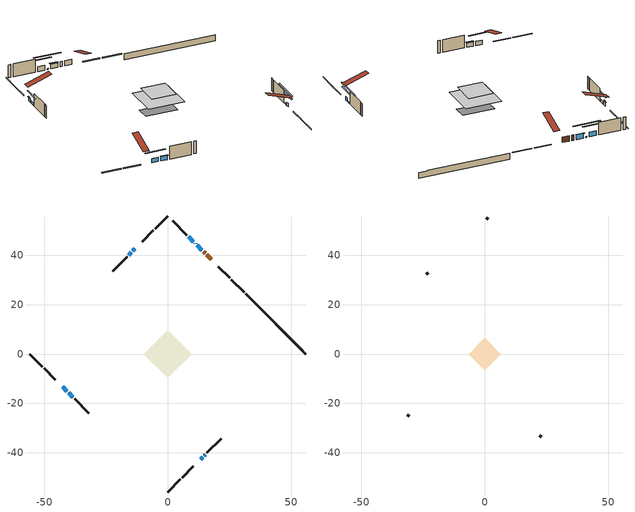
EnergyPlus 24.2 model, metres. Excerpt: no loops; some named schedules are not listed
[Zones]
conditioned space
 floor adiabatic (AdiabaticFloorConstruction): -9.63,0 0,9.63 9.63,0 0,-9.63 z3.21
 floor foundation (Slab1 construction): -6.09,2.46 -2.46,6.09 6.09,-2.46 2.46,-6.09 z-1.52
 wall outside (RimJoist1 construction): 0,-55.93 5.13,-50.79 / -55.93,0 -50.79,-5.13 / 0,55.93 -5.13,50.79 / 30.91,25.01 25.78,30.14 z0.77:1.07
 wall outside (RimJoist2 construction): 5.79,-50.14 10.36,-45.57 / -50.14,-5.79 -45.57,-10.36 / -5.79,50.14 -10.36,45.57 / 25.12,30.8 20.56,35.37 z0.77:1.07
 wall outside (AdiabaticWallConstruction 1): 17.56,38.37 15.75,40.17 / 15.1,40.83 14.49,41.43 z0.77:2.8
 wall outside (AdiabaticWallConstruction): 13.84,42.09 11.9,44.03 / 10.39,45.53 8.45,47.47 z0.77:2.55; 13.36,-42.57 14.11,-41.81 / -13.36,42.57 -14.11,41.81 z0.77:2.15; -42.57,-13.36 -40.83,-15.09 / -40.18,-15.75 -38.44,-17.48 z0.77:2.36; 11.25,44.68 11.04,44.88 / 14.77,-41.16 15.16,-40.76 z0.77:1.13; -14.77,41.16 -15.84,40.09 z0.77:1.75
 wall outside (Wall1 construction): 15.82,-40.11 21.62,-34.3 / -37.79,-18.14 -31.98,-23.94 / -16.49,39.43 -22.3,33.63 / 7.8,48.13 1.99,53.93 z0.77:5.65
 wall foundation (FoundationWall1 construction): 31.57,24.35,-1.52 31.57,24.35,0.77 53.49,2.44,0.77 53.49,2.44,0.68 55.93,0,0.68 55.93,0,-1.52
 window (WindowConstruction): 13.84,42.09 11.9,44.03 z0.77:2.55
 window (WindowConstruction 5): 13.36,-42.57 14.11,-41.81 z0.77:2.15
 window (WindowConstruction 6): -42.57,-13.36 -40.83,-15.09 z0.77:2.36
 window (WindowConstruction 7): 11.24,44.68 11.05,44.88 z0.77:1.13
 window (WindowConstruction 8): 14.77,-41.16 15.16,-40.76 z0.77:1.13
 window (WindowConstruction 1): -13.36,42.57 -14.11,41.81 z0.77:2.15
 window (WindowConstruction 2): -40.18,-15.75 -38.44,-17.48 z0.77:2.36
 window (WindowConstruction 3): 10.39,45.54 8.46,47.47 z0.77:2.55
 window (WindowConstruction 4): -14.77,41.16 -15.84,40.09 z0.77:1.75
 door (Door): 17.55,38.37 15.75,40.17 z0.77:2.8
 door (Door 1): 15.1,40.83 14.49,41.43 z0.77:2.8
 ceiling adiabatic (AdiabaticFloorConstruction): 0,-9.63 9.63,0 0,9.63 -9.63,0 z3.21
attic - vented
 floor to conditioned space (Floor1 construction Reversed): -6.59,0 0,6.59 6.59,0 0,-6.59 z5.65
 wall outside (Wall3 construction): 22.28,-33.65 22.96,-32.97 / -31.33,-24.6 -30.65,-25.28 / -22.95,32.97 -23.63,32.29 / 1.34,54.59 0.66,55.27 z0.77:5.65
 roof outside (Roof1 construction): 12.7,-43.22,5.65 6.29,-36.81,8.67 4.6,-38.5,8.67 11.01,-44.91,5.65; -43.22,-12.7,5.65 -36.81,-6.29,8.67 -38.5,-4.6,8.67 -44.91,-11.01,5.65; -12.7,43.22,5.65 -6.29,36.81,8.67 -4.6,38.5,8.67 -11.01,44.91,5.65; 18.21,37.71,5.65 11.8,31.3,8.67 13.49,29.61,8.67 19.9,36.02,5.65
shading: 11.76,44.17 13.98,41.95 14.27,42.24 12.05,44.46 z2.75; 15.98,-39.95 11.49,-44.43 11.78,-44.72 16.27,-40.24 z4.79; -38.97,-16.96 -44.43,-11.49 -44.72,-11.78 -39.26,-17.25 z5; 7.45,48.47 14.84,41.09 15.13,41.38 7.75,48.76 z6.21; 18.75,-37.17 11.18,-44.75 11.47,-45.04 19.05,-37.46 z6.21; -14.26,41.67 -13.22,42.71 -13.51,43 -14.55,41.96 z2.35; -38.3,-17.62 -40.32,-15.61 -40.61,-15.9 -38.59,-17.91 z2.56; 6.59,49.34 12.26,43.67 12.55,43.96 6.88,49.63 z5.19; -17.7,38.22 -12.9,43.02 -13.19,43.31 -17.99,38.52 z4.39
[Building]
Building 1: Terrain=Suburbs
[Site:Location]
Montreal Intl AP_QC: Latitude {deg}=45.47; Longitude {deg}=-73.74; Time Zone {hr}=-5; Elevation {m}=36; Keep Site Location Information=Yes
[Site:GroundTemperature:Shallow]
2.07863, -0.316383, -0.508184, 0.628371, 5.19101, 9.73239, 13.6695, 16.1636, 16.3755, 14.347, 10.5102, 6.10817
[Site:WaterMainsTemperature]
Calculation Method=Schedule; Temperature Schedule=mains temperature schedule
[Material] Roughness=Rough; Thermal Absorptance=0.9
Name | Thickness {m} | Conductivity {W/m-K} | Density {kg/m3} | Specific Heat {J/kg-K} | Solar Absorptance | Visible Absorptance
asphalt or fiberglass shingles | 0.00635 | 0.162714 | 1121.4 | 1465.45 | 0.84 | 0.84
ceiling loosefill ins | 0.169333 | 0.0480833 | 16.02 | 1046.75 | 0.7 | 0.7
ceiling stud and cavity | 0.1397 | 0.0868022 | 65.682 | 1177.47 | 0.7 | 0.7
concrete 4.0 in. | 0.1016 | 1.803125 | 2242.8 | 837.4 | 0.7 | 0.7
concrete 8.0 in. | 0.2032 | 1.803125 | 2242.8 | 837.4 | 0.7 | 0.7
door material | 0.04445 | 0.053851 | 512.64 | 1214.23 | 0.7 | 0.7
door material 1 | 0.04445 | 0.20624 | 512.64 | 1214.23 | 0.7 | 0.7
exterior vertical ins | 0.0366079 | 0.029427 | 32.04 | 1214.23 | 0.7 | 0.7
floor covering | 0.0127 | 0.0433444 | 54.468 | 1339.84 | 0.6 | 0.6
floor rigid ins; wall rigid ins 1 | 0.512978 | 0.029427 | 32.04 | 1214.23 | 0.7 | 0.7
floor stud and cavity | 0.1397 | 1.75129 | 37.0049 | 1207.88 | 0.7 | 0.7
furniture material conditioned space 1 | 0.1524 | 0.115458 | 640.8 | 1214.23 | 0.6 | 0.6
gypsum board | 0.0127 | 0.160291 | 801 | 837.4 | 0.6 | 0.6
gypsum board 1 | 0.0127 | 0.160291 | 801 | 837.4 | 0.7 | 0.7
osb sheathing 0.5 in. | 0.0127 | 0.115458 | 512.64 | 1214.23 | 0.7 | 0.7
osb sheathing 0.75 in. | 0.01905 | 0.115458 | 512.64 | 1214.23 | 0.7 | 0.7
osb sheathing 2.0 in. | 0.0508 | 0.115458 | 512.64 | 1214.23 | 0.7 | 0.7
rim joist stud and cavity | 0.0508 | 0.0451784 | 125.044 | 1163.47 | 0.6 | 0.6
rim joist stud and cavity 1 | 0.0508 | 0.029095 | 125.044 | 1163.47 | 0.6 | 0.6
wall rigid ins | 0.051816 | 0.029427 | 32.04 | 1214.23 | 0.7 | 0.7
wall stud and cavity | 0.1397 | 0.220388 | 139.0536 | 1170.24 | 0.7 | 0.7
wall stud and cavity 1 | 0.0889 | 6.9971 | 50.32683 | 1063.81 | 0.6 | 0.6
wall stud and cavity 2 | 0.0889 | 0.380278 | 52.3479 | 1209.89 | 0.7 | 0.7
wall stud and cavity 3 | 0.0889 | 0.391764 | 83.0341 | 1211.67 | 0.7 | 0.7
wood siding | 0.0254 | 0.102417 | 544.68 | 1172.36 | 0.4 | 0.4
wood siding 1 | 0.00254 | 0.102417 | 544.68 | 1172.36 | 0.4 | 0.4
wood siding 2; wood siding 3; wood siding 4 | 0.0254 | 0.102417 | 544.68 | 1172.36 | 0.7 | 0.7
[WindowMaterial:SimpleGlazingSystem]
Name | U-Factor {W/m2-K} | Solar Heat Gain Coefficient
WindowMaterial | 6.535378 | 0.8
WindowMaterial 1 | 6.59159 | 0.79
WindowMaterial 2 | 6.55752 | 0.79
WindowMaterial 3 | 6.688684 | 0.76
WindowMaterial 4 | 7.33143 | 0.59
[Construction]
AdiabaticFloorConstruction: floor stud and cavity, floor rigid ins, osb sheathing 0.75 in., floor covering
AdiabaticWallConstruction: wood siding 3, wall rigid ins 1, wall stud and cavity 2, gypsum board
AdiabaticWallConstruction 1: wood siding 4, wall rigid ins 1, wall stud and cavity 2, gypsum board
Door: door material
Door 1: door material 1
Floor1 construction Reversed: gypsum board, ceiling stud and cavity, ceiling loosefill ins
FoundationWall1 construction: concrete 8.0 in., gypsum board 1
furniture construction conditioned space 1: furniture material conditioned space 1
PartitionWallConstruction: gypsum board, wall stud and cavity 3, gypsum board
RimJoist1 construction: wood siding 2, osb sheathing 2.0 in., rim joist stud and cavity
RimJoist2 construction: wood siding 2, osb sheathing 2.0 in., rim joist stud and cavity 1
Roof1 construction: asphalt or fiberglass shingles
Slab1 construction: concrete 4.0 in.
Wall1 construction: wood siding, wall rigid ins, osb sheathing 0.5 in., wall stud and cavity, gypsum board
Wall3 construction: wood siding 1, wall stud and cavity 1
WindowConstruction; WindowConstruction 3: WindowMaterial
WindowConstruction 1; WindowConstruction 5: WindowMaterial 1
WindowConstruction 2; WindowConstruction 6: WindowMaterial 2
WindowConstruction 4: WindowMaterial 3
WindowConstruction 7; WindowConstruction 8: WindowMaterial 4
[Zone] Multiplier=1; Part of Total Floor Area=Yes
Name | Volume {m3}
attic - vented | 42.5699
conditioned space | 618.7
[Space]
Name | Zone | Volume {m3}
attic - vented 1 | attic - vented | 42.5699
conditioned space 1 | conditioned space | 618.7
[ZoneInfiltration:EffectiveLeakageArea]
infil attic - vented 1: Zone or Space=attic - vented 1; Schedule=Always On Discrete; Effective Air Leakage Area {cm2}=3469.2; Stack Coefficient=0.00054938; Wind Coefficient=1.58364e-05
[ZoneMixing]
whole house fan mix: Zone or Space=attic - vented; Schedule=Always On Continuous; Design Flow Rate Calculation Method=Flow/Zone; Design Flow Rate {m3/s}=0; Source Zone or Space=conditioned space
[SurfaceProperty:ExposedFoundationPerimeter]
Slab1: Exposed Perimeter Calculation Method=TotalExposedPerimeter; Total Exposed Perimeter {m}=34.443
[InternalMass] Zone or ZoneList=conditioned space; Space or SpaceList=conditioned space 1
Name | Construction | Surface Area {m2}
furniture mass conditioned space 1 | furniture construction conditioned space 1 | 99.0042
partition wall mass | PartitionWallConstruction | 247.51
[Lights]
interior lighting: Zone or ZoneList or Space or SpaceList=conditioned space 1; Schedule=interior lighting schedule; Design Level Calculation Method=LightingLevel; Lighting Level {W}=343.2; Return Air Fraction=0; Fraction Radiant=0.6; Fraction Visible=0.2; Fraction Replaceable=1
[People]
occupants: Zone or ZoneList or Space or SpaceList=conditioned space 1; Number of People Schedule=occupants schedule; Number of People Calculation Method=People; Number of People=3; Fraction Radiant=0.314171; Sensible Heat Fraction=0.56303; Activity Level Schedule=occupants activity schedule; Carbon Dioxide Generation Rate {m3/s-W}=0; Enable ASHRAE 55 Comfort Warnings=No; Mean Radiant Temperature Calculation Type=EnclosureAveraged
[ElectricEquipment] Zone or ZoneList or Space or SpaceList=conditioned space 1; Design Level Calculation Method=EquipmentLevel
Name | Schedule | Design Level {W} | Fraction Latent | Fraction Radiant | Fraction Lost
clothes dryer | clothes dryer schedule | 140.772 | 0.015 | 0.081 | 0.85
clothes washer | clothes washer schedule | 32.1985 | 0.03 | 0.162 | 0.7
cooking range | cooking range schedule | 215.147 | 0.08 | 0.432 | 0.2
dishwasher | dishwasher schedule | 66.8632 | 0.3 | 0.18 | 0.4
fridge | fridge schedule | 72.9452 | 0 | 0.6 | 0
mech vent house fan | mech vent house fan schedule | 0 | 0 | 0 | 1
mech vent house fan cfis | mech vent house fan cfis schedule | 0 | 0 | 0 | 0
misc plug loads | misc plug loads schedule | 494.7 | 0.045 | 0.513 | 0.1
whole house fan | Always On Discrete | 0 | 0 | 0 | 1
[OtherEquipment] Zone or ZoneList or Space or SpaceList=conditioned space 1; Design Level Calculation Method=EquipmentLevel
Name | Fuel Type | Schedule | Design Level {W} | Fraction Latent | Fraction Radiant | Fraction Lost
clothes dryer 1 | Electricity | clothes dryer schedule | 0 | 0.015 | 0.081 | 0.85
cooking range 1 | Electricity | cooking range schedule | 0 | 0.08 | 0.432 | 0.2
general water use latent | None | general water use schedule | 62.594 | 1 | 0 | 0
general water use sensible | None | general water use schedule | -61.6891 | 0 | 0.6 | 0
mech vent house fan latent load | None | Always On Discrete | 0 | 1 | 0 | 0
mech vent house fan sensible load | None | Always On Discrete | 0 | 0 | 0 | 0
water heater energy adjustment1 | Electricity | Always On Discrete | 0.01 | 0 | 0 | 1
[ZoneInfiltration:DesignFlowRate] Zone or ZoneList or Space or SpaceList=conditioned space 1; Schedule=Always On Discrete; Design Flow Rate Calculation Method=Flow/Zone; Design Flow Rate {m3/s}=0
infil flow; natural vent flow; whole house fan flow
[ZoneControl:Thermostat]
conditioned space Thermostat: Zone or ZoneList=conditioned space; Control Type Schedule=conditioned space Thermostat Schedule; Control 1=conditioned space temperature setpoint; Temperature Difference Between Cutout And Setpoint {deltaC}=0
[ZoneHVAC:Baseboard:Convective:Electric]
electric baseboard: Availability Schedule=Always On Discrete; Heating Design Capacity {W}=17388.2; Efficiency=1
[AirLoopHVAC:UnitarySystem]
unit heater unitary system: Control Type=Load; Controlling Zone or Thermostat Location=conditioned space; Dehumidification Control Type=None; Availability Schedule=Always On Discrete; Supply Fan=unit heater supply fan; Fan Placement=BlowThrough; Supply Air Fan Operating Mode Schedule=unit heater auto fan schedule; Heating Coil=unit heater htg coil; DX Heating Coil Sizing Ratio=1; Use DOAS DX Cooling Coil=No; Minimum Supply Air Temperature {C}=2; Latent Load Control=SensibleOnlyLoadControl; Cooling Supply Air Flow Rate Method=None; Heating Supply Air Flow Rate Method=SupplyAirFlowRate; Heating Supply Air Flow Rate {m3/s}=0.00141584; No Load Supply Air Flow Rate Method=SupplyAirFlowRate; No Load Supply Air Flow Rate {m3/s}=0; No Load Supply Air Flow Rate Control Set To Low Speed=Yes; Maximum Supply Air Temperature {C}=48.8889; Maximum Outdoor Dry-Bulb Temperature for Supplemental Heater Operation {C}=21; Ancillary On-Cycle Electric Power {W}=0; Ancillary Off-Cycle Electric Power {W}=0
[Fan:SystemModel]
unit heater supply fan: Availability Schedule=Always On Discrete; Design Maximum Air Flow Rate {m3/s}=0.00141584; Speed Control Method=Discrete; Electric Power Minimum Flow Rate Fraction=0.2; Design Pressure Rise {Pa}=500; Motor Efficiency=1; Motor In Air Stream Fraction=1; Design Electric Power Consumption {W}=Autosize; Design Power Sizing Method=PowerPerFlow; Electric Power Per Unit Flow Rate {W/(m3/s)}=1e-06; Electric Power Per Unit Flow Rate Per Unit Pressure {W/((m3/s)-Pa)}=1.66667; Fan Total Efficiency=0.7; Motor Loss Radiative Fraction=0; Number of Speeds=1; Speed Flow Fraction 1=1; Speed Electric Power Fraction 1=1
[Coil:Heating:Fuel]
unit heater htg coil: Availability Schedule=Always On Discrete; Fuel Type=OtherFuel1; Burner Efficiency=0.3; Nominal Capacity {W}=0.293071; On Cycle Parasitic Electric Load {W}=0; Off Cycle Parasitic Fuel Load {W}=0
[Zone equipment]
conditioned space: electric baseboard, unit heater unitary system
[Foundation:Kiva]
Foundation Kiva 1: Initial Indoor Air Temperature {C}=21; Wall Height Above Grade {m}=0.769986; Wall Depth Below Slab {m}=0.2032; Custom Block Material Name 1=exterior vertical ins; Custom Block Depth 1 {m}=2.28999; Custom Block X Position 1 {m}=0.2159; Custom Block Z Position 1 {m}=0
[Foundation:Kiva:Settings]
Soil Conductivity {W/m-K}=0.849921; Soil Density {kg/m3}=1842.3; Soil Specific Heat {J/kg-K}=418.7; Ground Solar Absorptivity=0.9; Ground Thermal Absorptivity=0.9; Ground Surface Roughness {m}=0.03; Far-Field Width {m}=40; Deep-Ground Boundary Condition=ZeroFlux; Deep-Ground Depth {m}=40; Minimum Cell Dimension {m}=0.2; Maximum Cell Growth Coefficient=3; Simulation Timestep=Timestep
[Exterior:Lights]
exterior lighting: Schedule=exterior lighting schedule; Design Level {W}=75.6
[EnergyManagementSystem:GlobalVariable]
infil_program_Qfan
infil_program_Qinf
natural_vent_program_Qnv
natural_vent_program_Qwhf
[EnergyManagementSystem:Sensor]
Name | Output:Variable or Output:Meter Index Key | Output:Variable or Output:Meter
airflow_gain | infil flow | Infiltration Sensible Heat Gain Energy
airflow_gain_1 | natural vent flow | Infiltration Sensible Heat Gain Energy
airflow_gain_2 | whole house fan flow | Infiltration Sensible Heat Gain Energy
airflow_loss | infil flow | Infiltration Sensible Heat Loss Energy
airflow_loss_1 | natural vent flow | Infiltration Sensible Heat Loss Energy
airflow_loss_2 | whole house fan flow | Infiltration Sensible Heat Loss Energy
clg_load_cond |  | Cooling:EnergyTransfer:Zone:CONDITIONED SPACE
clg_sp_s; clg_sp_s_1 | cooling setpoint | Schedule Value
clothes_dryer_exhaust_0_sch_s | clothes dryer exhaust 0 schedule | Schedule Value
conditioned_space_clg_unmet_s | conditioned space | Zone Cooling Setpoint Not Met Time
conditioned_space_htg_unmet_s | conditioned space | Zone Heating Setpoint Not Met Time
cool_season | cooling season schedule | Schedule Value
fridge_tin_s | conditioned space | Zone Mean Air Temperature
htg_load_cond |  | Heating:EnergyTransfer:Zone:CONDITIONED SPACE
htg_sp_s; htg_sp_s_1 | heating setpoint | Schedule Value
ig_ee_conv | clothes dryer | Electric Equipment Convective Heating Energy
ig_ee_conv_2 | cooking range | Electric Equipment Convective Heating Energy
ig_ee_conv_4 | fridge | Electric Equipment Convective Heating Energy
ig_ee_conv_5 | misc plug loads | Electric Equipment Convective Heating Energy
ig_ee_conv_6 | whole house fan | Electric Equipment Convective Heating Energy
ig_ee_rad | clothes dryer | Electric Equipment Radiant Heating Energy
ig_ee_rad_2 | cooking range | Electric Equipment Radiant Heating Energy
ig_ee_rad_4 | fridge | Electric Equipment Radiant Heating Energy
ig_ee_rad_5 | misc plug loads | Electric Equipment Radiant Heating Energy
ig_ee_rad_6 | whole house fan | Electric Equipment Radiant Heating Energy
ig_lgt_conv | interior lighting | Lights Convective Heating Energy
ig_lgt_rad | interior lighting | Lights Radiant Heating Energy
ig_lgt_vis | interior lighting | Lights Visible Radiation Heating Energy
ig_oe_conv | clothes dryer 1 | Other Equipment Convective Heating Energy
ig_oe_conv_1 | cooking range 1 | Other Equipment Convective Heating Energy
ig_oe_conv_2 | general water use latent | Other Equipment Convective Heating Energy
ig_oe_conv_3 | general water use sensible | Other Equipment Convective Heating Energy
ig_oe_conv_4 | water heater energy adjustment1 | Other Equipment Convective Heating Energy
ig_oe_rad | clothes dryer 1 | Other Equipment Radiant Heating Energy
ig_oe_rad_1 | cooking range 1 | Other Equipment Radiant Heating Energy
ig_oe_rad_2 | general water use latent | Other Equipment Radiant Heating Energy
ig_oe_rad_3 | general water use sensible | Other Equipment Radiant Heating Energy
ig_oe_rad_4 | water heater energy adjustment1 | Other Equipment Radiant Heating Energy
ig_ppl_conv | occupants | People Convective Heating Energy
ig_ppl_rad | occupants | People Radiant Heating Energy
im_conv | furniture mass conditioned space 1 | Surface Inside Face Convection Heat Gain Energy
im_conv_1 | partition wall mass | Surface Inside Face Convection Heat Gain Energy
im_ig | furniture mass conditioned space 1 | Surface Inside Face Internal Gains Radiation Heat Gain Energy
im_ig_1 | partition wall mass | Surface Inside Face Internal Gains Radiation Heat Gain Energy
im_lgt | furniture mass conditioned space 1 | Surface Inside Face Lights Radiation Heat Gain Energy
im_lgt_1 | partition wall mass | Surface Inside Face Lights Radiation Heat Gain Energy
im_sol | furniture mass conditioned space 1 | Surface Inside Face Solar Radiation Heat Gain Energy
im_sol_1 | partition wall mass | Surface Inside Face Solar Radiation Heat Gain Energy
im_surf | furniture mass conditioned space 1 | Surface Inside Face Net Surface Thermal Radiation Heat Gain Energy
im_surf_1 | partition wall mass | Surface Inside Face Net Surface Thermal Radiation Heat Gain Energy
mv_conv | mech vent house fan | Electric Equipment Convective Heating Energy
mv_conv_1 | mech vent house fan cfis | Electric Equipment Convective Heating Energy
mv_conv_2 | mech vent house fan latent load | Other Equipment Convective Heating Energy
mv_conv_3 | mech vent house fan sensible load | Other Equipment Convective Heating Energy
mv_rad | mech vent house fan | Electric Equipment Radiant Heating Energy
mv_rad_1 | mech vent house fan cfis | Electric Equipment Radiant Heating Energy
mv_rad_2 | mech vent house fan latent load | Other Equipment Radiant Heating Energy
mv_rad_3 | mech vent house fan sensible load | Other Equipment Radiant Heating Energy
natural_vent_s | natural vent schedule | Schedule Value
out_pb_s |  | Site Outdoor Air Barometric Pressure
out_wt_s |  | Site Outdoor Air Humidity Ratio
site_vw_s |  | Site Wind Speed
ss_back_out | Window1 | Surface Window Shortwave from Zone Back Out Window Heat Transfer Rate
ss_back_out_1 | Window10 | Surface Window Shortwave from Zone Back Out Window Heat Transfer Rate
ss_back_out_2 | Window11 | Surface Window Shortwave from Zone Back Out Window Heat Transfer Rate
ss_back_out_3 | Window13 | Surface Window Shortwave from Zone Back Out Window Heat Transfer Rate
ss_back_out_4 | Window14 | Surface Window Shortwave from Zone Back Out Window Heat Transfer Rate
ss_back_out_5 | Window3 | Surface Window Shortwave from Zone Back Out Window Heat Transfer Rate
ss_back_out_6 | Window4 | Surface Window Shortwave from Zone Back Out Window Heat Transfer Rate
ss_back_out_7 | Window6 | Surface Window Shortwave from Zone Back Out Window Heat Transfer Rate
ss_back_out_8 | Window8 | Surface Window Shortwave from Zone Back Out Window Heat Transfer Rate
ss_conv | Door1 | Surface Inside Face Convection Heat Gain Energy
ss_conv_1 | Door4 | Surface Inside Face Convection Heat Gain Energy
ss_conv_10 | Window8 | Surface Inside Face Convection Heat Gain Energy
ss_conv_2 | Window1 | Surface Inside Face Convection Heat Gain Energy
ss_conv_3 | Window10 | Surface Inside Face Convection Heat Gain Energy
ss_conv_4 | Window11 | Surface Inside Face Convection Heat Gain Energy
ss_conv_5 | Window13 | Surface Inside Face Convection Heat Gain Energy
ss_conv_6 | Window14 | Surface Inside Face Convection Heat Gain Energy
ss_conv_7 | Window3 | Surface Inside Face Convection Heat Gain Energy
ss_conv_8 | Window4 | Surface Inside Face Convection Heat Gain Energy
ss_conv_9 | Window6 | Surface Inside Face Convection Heat Gain Energy
ss_ig | Door1 | Surface Inside Face Internal Gains Radiation Heat Gain Energy
ss_ig_1 | Door4 | Surface Inside Face Internal Gains Radiation Heat Gain Energy
ss_ig_10 | Window8 | Surface Inside Face Internal Gains Radiation Heat Gain Energy
ss_ig_2 | Window1 | Surface Inside Face Internal Gains Radiation Heat Gain Energy
ss_ig_3 | Window10 | Surface Inside Face Internal Gains Radiation Heat Gain Energy
ss_ig_4 | Window11 | Surface Inside Face Internal Gains Radiation Heat Gain Energy
ss_ig_5 | Window13 | Surface Inside Face Internal Gains Radiation Heat Gain Energy
ss_ig_6 | Window14 | Surface Inside Face Internal Gains Radiation Heat Gain Energy
ss_ig_7 | Window3 | Surface Inside Face Internal Gains Radiation Heat Gain Energy
ss_ig_8 | Window4 | Surface Inside Face Internal Gains Radiation Heat Gain Energy
ss_ig_9 | Window6 | Surface Inside Face Internal Gains Radiation Heat Gain Energy
ss_lgt | Door1 | Surface Inside Face Lights Radiation Heat Gain Energy
ss_lgt_1 | Door4 | Surface Inside Face Lights Radiation Heat Gain Energy
ss_sol | Door1 | Surface Inside Face Solar Radiation Heat Gain Energy
ss_sol_1 | Door4 | Surface Inside Face Solar Radiation Heat Gain Energy
ss_surf | Door1 | Surface Inside Face Net Surface Thermal Radiation Heat Gain Energy
ss_surf_1 | Door4 | Surface Inside Face Net Surface Thermal Radiation Heat Gain Energy
ss_surf_10 | Window8 | Surface Inside Face Net Surface Thermal Radiation Heat Gain Energy
ss_surf_2 | Window1 | Surface Inside Face Net Surface Thermal Radiation Heat Gain Energy
ss_surf_3 | Window10 | Surface Inside Face Net Surface Thermal Radiation Heat Gain Energy
ss_surf_4 | Window11 | Surface Inside Face Net Surface Thermal Radiation Heat Gain Energy
ss_surf_5 | Window13 | Surface Inside Face Net Surface Thermal Radiation Heat Gain Energy
ss_surf_6 | Window14 | Surface Inside Face Net Surface Thermal Radiation Heat Gain Energy
ss_surf_7 | Window3 | Surface Inside Face Net Surface Thermal Radiation Heat Gain Energy
ss_surf_8 | Window4 | Surface Inside Face Net Surface Thermal Radiation Heat Gain Energy
ss_surf_9 | Window6 | Surface Inside Face Net Surface Thermal Radiation Heat Gain Energy
ss_trans_in | Window1 | Surface Window Transmitted Solar Radiation Rate
ss_trans_in_1 | Window10 | Surface Window Transmitted Solar Radiation Rate
ss_trans_in_2 | Window11 | Surface Window Transmitted Solar Radiation Rate
ss_trans_in_3 | Window13 | Surface Window Transmitted Solar Radiation Rate
ss_trans_in_4 | Window14 | Surface Window Transmitted Solar Radiation Rate
ss_trans_in_5 | Window3 | Surface Window Transmitted Solar Radiation Rate
ss_trans_in_6 | Window4 | Surface Window Transmitted Solar Radiation Rate
ss_trans_in_7 | Window6 | Surface Window Transmitted Solar Radiation Rate
ss_trans_in_8 | Window8 | Surface Window Transmitted Solar Radiation Rate
ss_trans_out | Window1 | Surface Inside Face Initial Transmitted Diffuse Transmitted Out Window Solar Radiation Rate
ss_trans_out_1 | Window10 | Surface Inside Face Initial Transmitted Diffuse Transmitted Out Window Solar Radiation Rate
ss_trans_out_2 | Window11 | Surface Inside Face Initial Transmitted Diffuse Transmitted Out Window Solar Radiation Rate
ss_trans_out_3 | Window13 | Surface Inside Face Initial Transmitted Diffuse Transmitted Out Window Solar Radiation Rate
ss_trans_out_4 | Window14 | Surface Inside Face Initial Transmitted Diffuse Transmitted Out Window Solar Radiation Rate
ss_trans_out_5 | Window3 | Surface Inside Face Initial Transmitted Diffuse Transmitted Out Window Solar Radiation Rate
ss_trans_out_6 | Window4 | Surface Inside Face Initial Transmitted Diffuse Transmitted Out Window Solar Radiation Rate
ss_trans_out_7 | Window6 | Surface Inside Face Initial Transmitted Diffuse Transmitted Out Window Solar Radiation Rate
ss_trans_out_8 | Window8 | Surface Inside Face Initial Transmitted Diffuse Transmitted Out Window Solar Radiation Rate
s_conv | Floor1 | Surface Inside Face Convection Heat Gain Energy
s_conv_1 | FoundationWall1 | Surface Inside Face Convection Heat Gain Energy
s_conv_10 | RimJoist2:315 | Surface Inside Face Convection Heat Gain Energy
s_conv_11 | RimJoist2:45 | Surface Inside Face Convection Heat Gain Energy
s_conv_12 | Slab1 | Surface Inside Face Convection Heat Gain Energy
s_conv_13 | Wall1:135 | Surface Inside Face Convection Heat Gain Energy
s_conv_14 | Wall1:225 | Surface Inside Face Convection Heat Gain Energy
s_conv_15 | Wall1:315 | Surface Inside Face Convection Heat Gain Energy
s_conv_16 | Wall1:45 | Surface Inside Face Convection Heat Gain Energy
s_conv_2 | inferred conditioned ceiling | Surface Inside Face Convection Heat Gain Energy
s_conv_3 | inferred conditioned floor | Surface Inside Face Convection Heat Gain Energy
s_conv_4 | RimJoist1:135 | Surface Inside Face Convection Heat Gain Energy
s_conv_5 | RimJoist1:225 | Surface Inside Face Convection Heat Gain Energy
s_conv_6 | RimJoist1:315 | Surface Inside Face Convection Heat Gain Energy
s_conv_7 | RimJoist1:45 | Surface Inside Face Convection Heat Gain Energy
